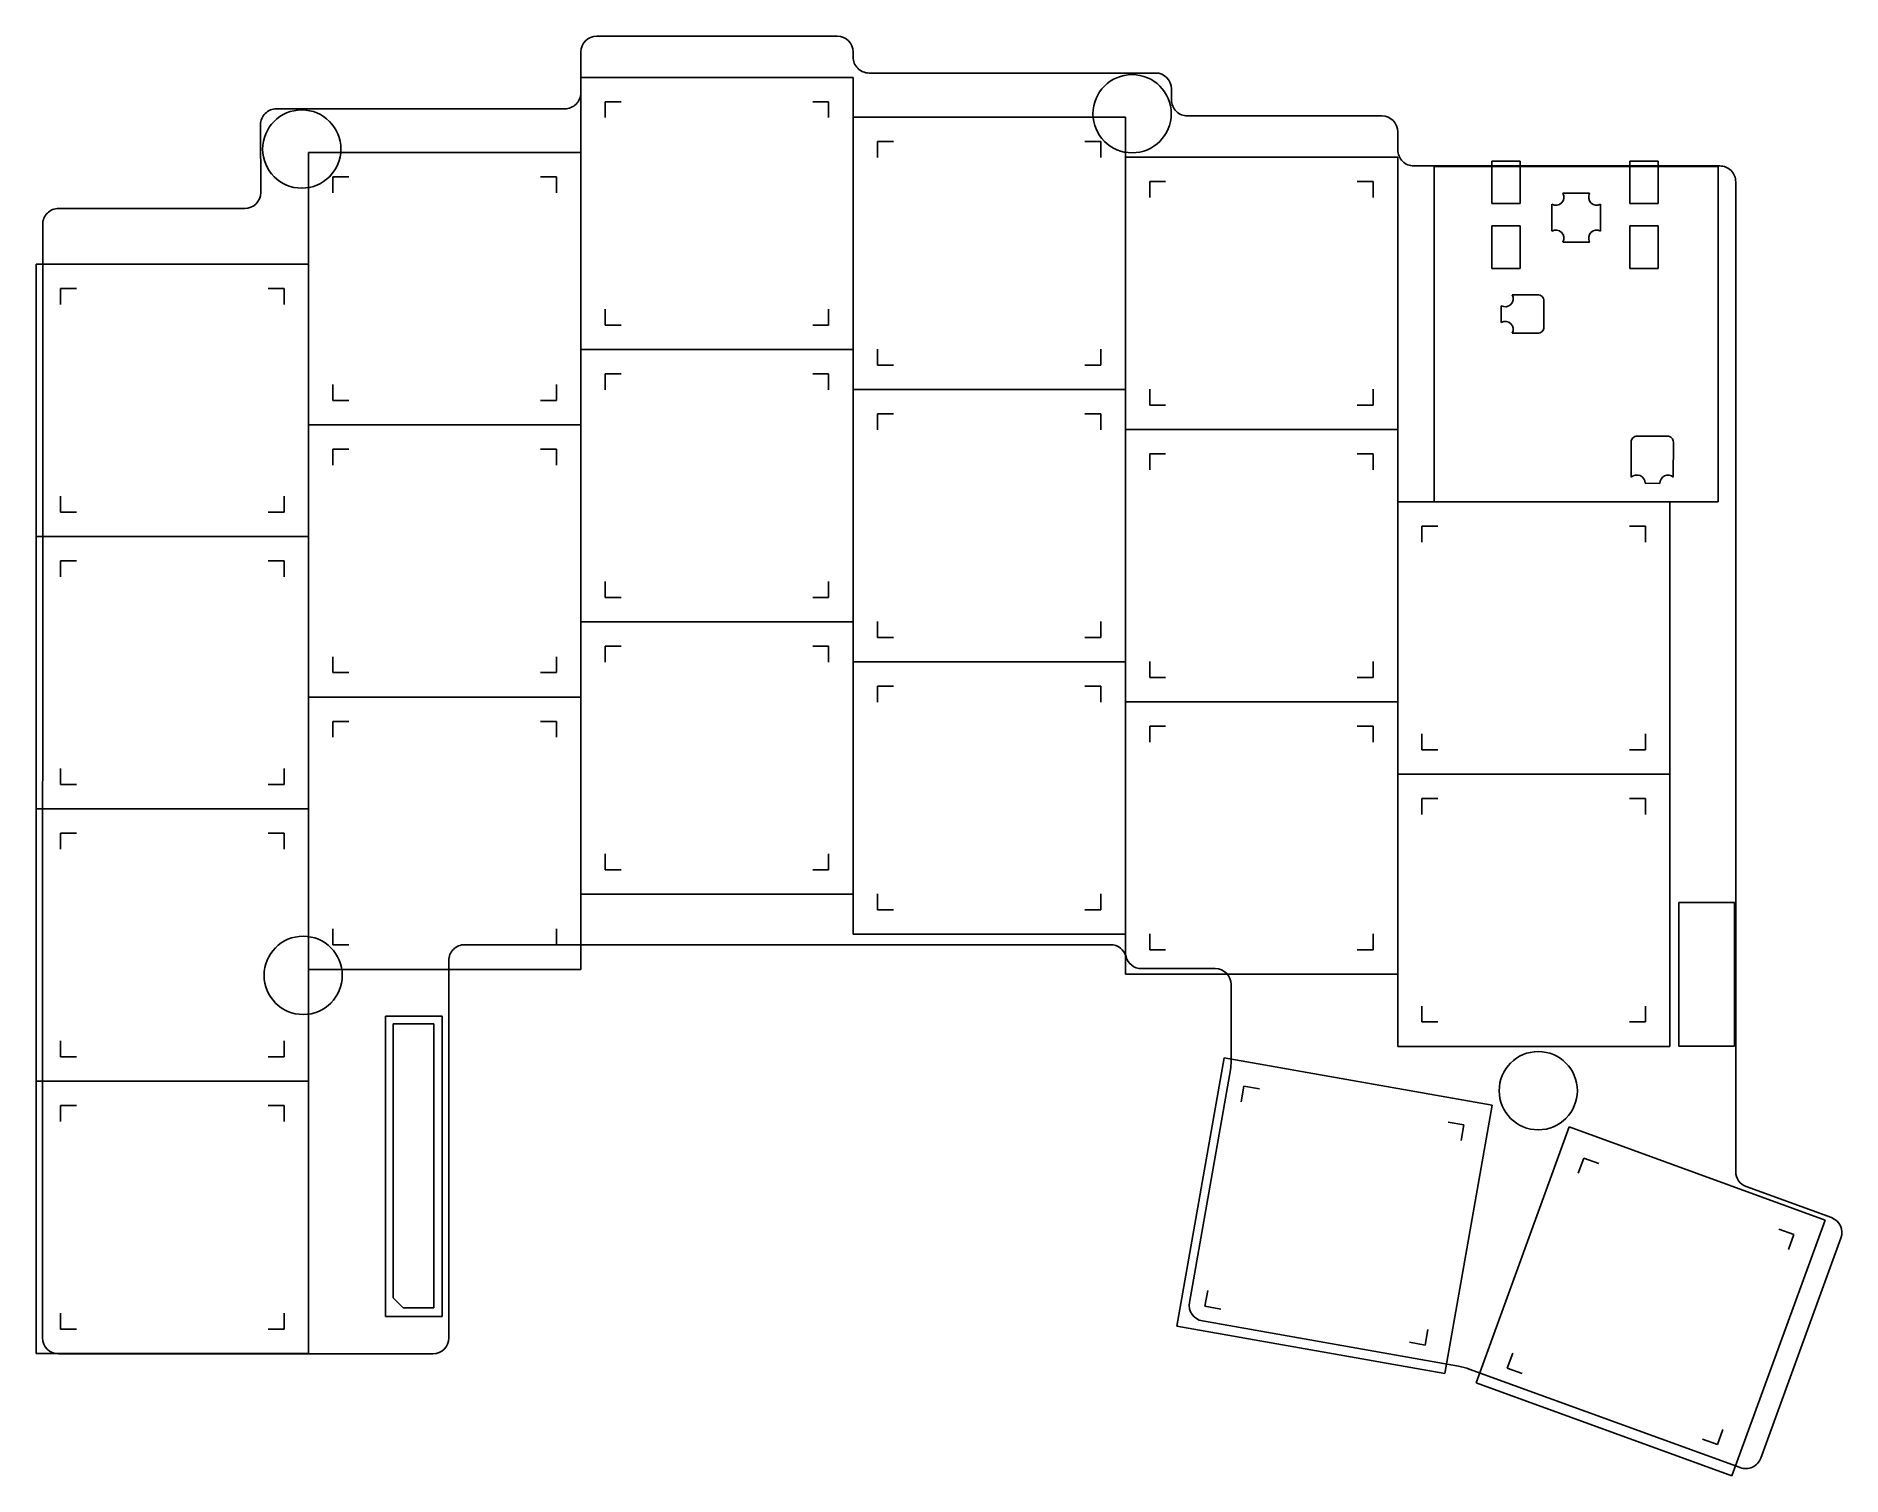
# Model space of a CAD drawing. Extents: x 106 to 219, y -141 to -51.
import ezdxf

# ---------------------------------------------------------------- set-up
doc = ezdxf.new("R2010")
doc.units = 0
doc.layers.add('BLACK', color=7, linetype='CONTINUOUS')

msp = doc.modelspace()

# ---------------------------------------------------------------- linework, layer by layer
at = {"layer": 'BLACK', "linetype": 'CONTINUOUS'}
for p, q in [((156.230003, -51.12), (141.18, -51.12)), ((140.18, -52.12), (140.18, -54.67)), ((157.230003, -52.43), (157.230003, -52.12)), ((140.1775, -70.7525), (140.1775, -53.7025)), ((140.1775, -53.7025), (157.2275, -53.7025)), ((157.2275, -53.7025), (157.2275, -70.7525)), ((176.167132, -53.43), (158.230003, -53.43)), ((141.7, -55.225), (141.7, -56.225)), ((142.7, -55.225), (141.7, -55.225)), ((154.7, -55.225), (155.7, -55.225)), ((155.7, -55.225), (155.7, -56.225)), ((177.167132, -55.119995), (177.167132, -54.43)), ((139.18, -55.67), (121.13, -55.67)), ((157.2275, -73.2527), (157.2275, -56.2027)), ((157.2275, -56.2027), (174.2775, -56.2027)), ((174.2775, -56.2027), (174.2775, -73.2527)), ((190.34, -56.12), (178.167132, -56.119995)), ((120.13, -56.67), (120.14, -60.91)), ((191.34, -58.25), (191.34, -57.12)), ((123.1275, -75.453), (123.1275, -58.403)), ((123.1275, -58.403), (140.1775, -58.403)), ((140.1775, -58.403), (140.1775, -75.453)), ((158.75, -57.7252), (158.75, -58.7252)), ((159.75, -57.7252), (158.75, -57.7252)), ((171.75, -57.7252), (172.75, -57.7252)), ((172.75, -57.7252), (172.75, -58.7252)), ((174.2775, -75.753), (174.2775, -58.703)), ((174.2775, -58.703), (191.3275, -58.703)), ((191.3275, -58.703), (191.3275, -75.753)), ((192.34, -59.25), (211.4924, -59.25)), ((211.4, -59.29), (193.62, -59.29)), ((193.62, -59.29), (193.62, -80.29)), ((197.224189, -61.607187), (197.224189, -58.940187)), ((197.224189, -58.940187), (199.002189, -58.940187)), ((199.002189, -58.940187), (199.002189, -61.607187)), ((205.860197, -58.940187), (207.638197, -58.940187)), ((205.860197, -61.607187), (205.860197, -58.940187)), ((207.638197, -58.940187), (207.638197, -61.607187)), ((211.4, -80.29), (211.4, -59.29)), ((124.65, -59.9255), (124.65, -60.9255)), ((125.65, -59.9255), (124.65, -59.9255)), ((137.65, -59.9255), (138.65, -59.9255)), ((138.65, -59.9255), (138.65, -60.9255)), ((175.8, -60.2255), (175.8, -61.2255)), ((176.8, -60.2255), (175.8, -60.2255)), ((188.8, -60.2255), (189.8, -60.2255)), ((189.8, -60.2255), (189.8, -61.2255)), ((201.6718, -60.964), (203.3482, -60.964)), ((212.49202, -122.220306), (212.4924, -60.25)), ((119.14, -61.91), (107.488541, -61.91)), ((199.002189, -61.607187), (197.224189, -61.607187)), ((200.986, -63.3262), (200.986, -61.6498)), ((204.034, -63.3262), (204.034, -61.6498)), ((207.638197, -61.607187), (205.860197, -61.607187)), ((106.488541, -62.91), (106.48, -132.63)), ((197.224189, -63.004187), (199.002189, -63.004187)), ((197.224189, -65.671187), (197.224189, -63.004187)), ((199.002189, -63.004187), (199.002189, -65.671187)), ((205.860197, -63.004187), (207.638197, -63.004187)), ((205.860197, -65.671187), (205.860197, -63.004187)), ((207.638197, -63.004187), (207.638197, -65.671187)), ((201.6718, -64.012), (203.3482, -64.012)), ((106.0775, -82.4525), (106.0775, -65.4025)), ((106.0775, -65.4025), (123.1275, -65.4025)), ((123.1275, -65.4025), (123.1275, -82.4525)), ((199.002189, -65.671187), (197.224189, -65.671187)), ((207.638197, -65.671187), (205.860197, -65.671187)), ((107.6, -66.925), (107.6, -67.925)), ((108.6, -66.925), (107.6, -66.925)), ((120.6, -66.925), (121.6, -66.925)), ((121.6, -66.925), (121.6, -67.925)), ((198.4999, -67.317), (200.1001, -67.317)), ((200.4811, -67.698), (200.478, -69.346)), ((141.7, -68.225), (141.7, -69.225)), ((155.7, -68.225), (155.7, -69.225)), ((197.8141, -69.0442), (197.8141, -68.0028)), ((141.7, -69.225), (142.7, -69.225)), ((155.7, -69.225), (154.7, -69.225)), ((200.0871, -69.727), (198.4999, -69.73)), ((140.1775, -87.8025), (140.1775, -70.7525)), ((140.1775, -70.7525), (157.2275, -70.7525)), ((157.2275, -70.7525), (140.1775, -70.7525)), ((157.2275, -70.7525), (157.2275, -87.8025)), ((158.75, -70.7252), (158.75, -71.7252)), ((172.75, -70.7252), (172.75, -71.7252)), ((141.7, -72.275), (141.7, -73.275)), ((142.7, -72.275), (141.7, -72.275)), ((154.7, -72.275), (155.7, -72.275)), ((155.7, -72.275), (155.7, -73.275)), ((158.75, -71.7252), (159.75, -71.7252)), ((172.75, -71.7252), (171.75, -71.7252)), ((124.65, -72.9255), (124.65, -73.9255)), ((138.65, -72.9255), (138.65, -73.9255)), ((174.2775, -73.2527), (157.2275, -73.2527)), ((157.2275, -90.3027), (157.2275, -73.2527)), ((157.2275, -73.2527), (174.2775, -73.2527)), ((174.2775, -73.2527), (174.2775, -90.3027)), ((175.8, -73.2255), (175.8, -74.2255)), ((189.8, -73.2255), (189.8, -74.2255)), ((124.65, -73.9255), (125.65, -73.9255)), ((138.65, -73.9255), (137.65, -73.9255)), ((175.8, -74.2255), (176.8, -74.2255)), ((189.8, -74.2255), (188.8, -74.2255)), ((123.1275, -92.503), (123.1275, -75.453)), ((123.1275, -75.453), (140.1775, -75.453)), ((140.1775, -75.453), (123.1275, -75.453)), ((140.1775, -75.453), (140.1775, -92.503)), ((158.75, -74.7752), (158.75, -75.7752)), ((159.75, -74.7752), (158.75, -74.7752)), ((171.75, -74.7752), (172.75, -74.7752)), ((172.75, -74.7752), (172.75, -75.7752)), ((191.3275, -75.753), (174.2775, -75.753)), ((174.2775, -92.803), (174.2775, -75.753)), ((174.2775, -75.753), (191.3275, -75.753)), ((191.3275, -75.753), (191.3275, -92.803)), ((205.953421, -78.744281), (205.949, -76.540006)), ((206.33, -76.159006), (208.209999, -76.159001)), ((208.590999, -76.540001), (208.586052, -78.737617)), ((124.65, -76.9755), (124.65, -77.9755)), ((125.65, -76.9755), (124.65, -76.9755)), ((137.65, -76.9755), (138.65, -76.9755)), ((138.65, -76.9755), (138.65, -77.9755)), ((175.8, -77.2755), (175.8, -78.2755)), ((176.8, -77.2755), (175.8, -77.2755)), ((188.8, -77.2755), (189.8, -77.2755)), ((189.8, -77.2755), (189.8, -78.2755)), ((207.749096, -79.136362), (206.820693, -79.119575)), ((107.6, -79.925), (107.6, -80.925)), ((121.6, -79.925), (121.6, -80.925)), ((107.6, -80.925), (108.6, -80.925)), ((121.6, -80.925), (120.6, -80.925)), ((191.3275, -97.3275), (191.3275, -80.2775)), ((191.3275, -80.2775), (208.3775, -80.2775)), ((193.62, -80.29), (211.4, -80.29)), ((208.3775, -80.2775), (208.3775, -97.3275)), ((106.0775, -99.5025), (106.0775, -82.4525)), ((106.0775, -82.4525), (123.1275, -82.4525)), ((123.1275, -82.4525), (106.0775, -82.4525)), ((123.1275, -82.4525), (123.1275, -99.5025)), ((192.85, -81.8), (192.85, -82.8)), ((193.85, -81.8), (192.85, -81.8)), ((205.85, -81.8), (206.85, -81.8)), ((206.85, -81.8), (206.85, -82.8)), ((107.6, -83.975), (107.6, -84.975)), ((108.6, -83.975), (107.6, -83.975)), ((120.6, -83.975), (121.6, -83.975)), ((121.6, -83.975), (121.6, -84.975)), ((141.7, -85.275), (141.7, -86.275)), ((155.7, -85.275), (155.7, -86.275)), ((141.7, -86.275), (142.7, -86.275)), ((155.7, -86.275), (154.7, -86.275)), ((157.2275, -87.8025), (140.1775, -87.8025)), ((140.1775, -104.8525), (140.1775, -87.8025)), ((140.1775, -87.8025), (157.2275, -87.8025)), ((157.2275, -87.8025), (157.2275, -104.8525)), ((158.75, -87.7752), (158.75, -88.7752)), ((172.75, -87.7752), (172.75, -88.7752)), ((158.75, -88.7752), (159.75, -88.7752)), ((172.75, -88.7752), (171.75, -88.7752)), ((124.65, -89.9755), (124.65, -90.9755)), ((138.65, -89.9755), (138.65, -90.9755)), ((141.7, -89.325), (141.7, -90.325)), ((142.7, -89.325), (141.7, -89.325)), ((154.7, -89.325), (155.7, -89.325)), ((155.7, -89.325), (155.7, -90.325)), ((157.2275, -107.3527), (157.2275, -90.3027)), ((157.2275, -90.3027), (174.2775, -90.3027)), ((174.2775, -90.3027), (157.2275, -90.3027)), ((174.2775, -90.3027), (174.2775, -107.3527)), ((175.8, -90.2755), (175.8, -91.2755)), ((189.8, -90.2755), (189.8, -91.2755)), ((124.65, -90.9755), (125.65, -90.9755)), ((138.65, -90.9755), (137.65, -90.9755)), ((175.8, -91.2755), (176.8, -91.2755)), ((189.8, -91.2755), (188.8, -91.2755)), ((123.1275, -109.553), (123.1275, -92.503)), ((123.1275, -92.503), (140.1775, -92.503)), ((140.1775, -92.503), (123.1275, -92.503)), ((140.1775, -92.503), (140.1775, -109.553)), ((158.75, -91.8252), (158.75, -92.8252)), ((159.75, -91.8252), (158.75, -91.8252)), ((171.75, -91.8252), (172.75, -91.8252)), ((172.75, -91.8252), (172.75, -92.8252)), ((174.2775, -109.853), (174.2775, -92.803)), ((174.2775, -92.803), (191.3275, -92.803)), ((191.3275, -92.803), (174.2775, -92.803)), ((191.3275, -92.803), (191.3275, -109.853)), ((124.65, -94.0255), (124.65, -95.0255)), ((125.65, -94.0255), (124.65, -94.0255)), ((137.65, -94.0255), (138.65, -94.0255)), ((138.65, -94.0255), (138.65, -95.0255)), ((175.8, -94.3255), (175.8, -95.3255)), ((176.8, -94.3255), (175.8, -94.3255)), ((188.8, -94.3255), (189.8, -94.3255)), ((189.8, -94.3255), (189.8, -95.3255)), ((192.85, -94.8), (192.85, -95.8)), ((206.85, -94.8), (206.85, -95.8)), ((192.85, -95.8), (193.85, -95.8)), ((206.85, -95.8), (205.85, -95.8)), ((107.6, -96.975), (107.6, -97.975)), ((121.6, -96.975), (121.6, -97.975)), ((107.6, -97.975), (108.6, -97.975)), ((121.6, -97.975), (120.6, -97.975)), ((208.3775, -97.3275), (191.3275, -97.3275)), ((191.3275, -114.3775), (191.3275, -97.3275)), ((191.3275, -97.3275), (208.3775, -97.3275)), ((208.3775, -97.3275), (208.3775, -114.3775)), ((192.85, -98.85), (192.85, -99.85)), ((193.85, -98.85), (192.85, -98.85)), ((205.85, -98.85), (206.85, -98.85)), ((206.85, -98.85), (206.85, -99.85)), ((123.1275, -99.5025), (106.0775, -99.5025)), ((106.0775, -116.5525), (106.0775, -99.5025)), ((106.0775, -99.5025), (123.1275, -99.5025)), ((123.1275, -99.5025), (123.1275, -116.5525)), ((107.6, -101.025), (107.6, -102.025)), ((108.6, -101.025), (107.6, -101.025)), ((120.6, -101.025), (121.6, -101.025)), ((121.6, -101.025), (121.6, -102.025)), ((141.7, -102.325), (141.7, -103.325)), ((155.7, -102.325), (155.7, -103.325)), ((141.7, -103.325), (142.7, -103.325)), ((155.7, -103.325), (154.7, -103.325)), ((157.2275, -104.8525), (140.1775, -104.8525)), ((158.75, -104.8252), (158.75, -105.8252)), ((172.75, -104.8252), (172.75, -105.8252)), ((158.75, -105.8252), (159.75, -105.8252)), ((172.75, -105.8252), (171.75, -105.8252)), ((208.925, -105.37), (212.425, -105.37)), ((208.925, -114.37), (208.925, -105.37)), ((212.425, -105.37), (212.425, -114.37)), ((124.65, -107.0255), (124.65, -108.0255)), ((138.65, -107.0255), (138.65, -108.0255)), ((174.2775, -107.3527), (157.2275, -107.3527)), ((175.8, -107.3255), (175.8, -108.3255)), ((189.8, -107.3255), (189.8, -108.3255)), ((124.65, -108.0255), (125.65, -108.0255)), ((132.911, -108.008241), (173.3515, -108.008242)), ((138.65, -108.0255), (137.65, -108.0255)), ((175.8, -108.3255), (176.8, -108.3255)), ((189.8, -108.3255), (188.8, -108.3255)), ((140.1775, -109.553), (123.1275, -109.553)), ((131.9215, -132.63), (131.911, -109.008241)), ((175.287992, -109.50824), (179.9015, -109.50824)), ((191.3275, -109.853), (174.2775, -109.853)), ((180.9015, -110.50824), (180.9015, -115.314477)), ((192.85, -111.85), (192.85, -112.85)), ((206.85, -111.85), (206.85, -112.85)), ((127.95, -112.48), (131.5, -112.48)), ((127.95, -131.28), (127.95, -112.48)), ((128.43, -112.97), (130.97, -112.97)), ((128.43, -130.115), (128.43, -112.97)), ((130.97, -112.97), (130.97, -130.75)), ((131.5, -112.48), (131.5, -131.28)), ((192.85, -112.85), (193.85, -112.85)), ((206.85, -112.85), (205.85, -112.85)), ((107.6, -114.025), (107.6, -115.025)), ((121.6, -114.025), (121.6, -115.025)), ((107.6, -115.025), (108.6, -115.025)), ((121.6, -115.025), (120.6, -115.025)), ((177.496191, -131.888032), (180.456893, -115.097059)), ((180.456893, -115.097059), (197.247865, -118.057761)), ((208.3775, -114.3775), (191.3275, -114.3775)), ((212.425, -114.37), (208.925, -114.37)), ((180.855907, -115.835513), (178.29, -130.40824)), ((123.1275, -116.5525), (106.0775, -116.5525)), ((106.0775, -133.6025), (106.0775, -116.5525)), ((106.0775, -116.5525), (123.1275, -116.5525)), ((123.1275, -116.5525), (123.1275, -133.6025)), ((181.691883, -116.860808), (181.518235, -117.845616)), ((182.676691, -117.034457), (181.691883, -116.860808)), ((107.6, -118.075), (107.6, -119.075)), ((108.6, -118.075), (107.6, -118.075)), ((120.6, -118.075), (121.6, -118.075)), ((121.6, -118.075), (121.6, -119.075)), ((197.247865, -118.057761), (194.287163, -134.848733)), ((194.494384, -119.118235), (195.479192, -119.291883)), ((195.479192, -119.291883), (195.305543, -120.276691)), ((196.234893, -135.438362), (202.066337, -119.416603)), ((202.066337, -119.416603), (218.088095, -125.248046)), ((202.976293, -121.368011), (202.634273, -122.307703)), ((203.915985, -121.710031), (202.976293, -121.368011)), ((218.482325, -125.098292), (213.15, -123.16)), ((218.088095, -125.248046), (212.256652, -141.269806)), ((214.057889, -140.157192), (219.08, -126.38)), ((215.192297, -125.814273), (216.131989, -126.156293)), ((216.131989, -126.156293), (215.789969, -127.095985)), ((179.434457, -129.663309), (179.260808, -130.648117)), ((107.6, -131.075), (107.6, -132.075)), ((121.6, -131.075), (121.6, -132.075)), ((129.065, -130.75), (128.43, -130.115)), ((130.97, -130.75), (129.065, -130.75)), ((179.260808, -130.648117), (180.245616, -130.821765)), ((107.6, -132.075), (108.6, -132.075)), ((121.6, -132.075), (120.6, -132.075)), ((131.5, -131.28), (127.95, -131.28)), ((194.287163, -134.848733), (177.496191, -131.888032)), ((179.10078, -131.566661), (195.141836, -134.401483)), ((193.221765, -132.094384), (193.048117, -133.079192)), ((193.048117, -133.079192), (192.063309, -132.905543)), ((123.1275, -133.6025), (106.0775, -133.6025)), ((107.48, -133.63), (130.9215, -133.63)), ((198.530031, -133.584015), (198.188011, -134.523707)), ((198.188011, -134.523707), (199.127703, -134.865727)), ((195.813708, -134.581635), (212.776204, -140.754881)), ((212.256652, -141.269806), (196.234893, -135.438362)), ((211.343707, -139.311989), (210.404015, -138.969969)), ((211.685727, -138.372297), (211.343707, -139.311989))]:
    msp.add_line(p, q, dxfattribs=at)
at = {"layer": 'BLACK'}
for centre in [(174.7, -55.98), (122.71, -58.19), (122.8, -109.93), (200.13, -117.15)]:
    msp.add_circle(centre, 2.45, dxfattribs=at)
for centre, radius, start, end in [((141.1801, -52.1201), 1.0001, 90.00572901, 179.99427099), ((156.23, -52.12), 1, 0, 89.99982811), ((158.23, -52.43), 1, -180, -89.99982811), ((176.167, -54.4301), 1.0001, 0.00572882, 89.99243771), ((139.1801, -54.6701), 0.9999, -90.00573015, 0.00573015), ((178.167, -55.1201), 0.999895, -180.00601685, -89.99243616), ((121.1298, -56.6698), 0.9998, -270.01146145, -179.98853855), ((190.3399, -57.1201), 1.0001, 0.00572901, 89.99427099), ((192.3399, -58.2501), 0.9999, -180.00573015, -89.99426985), ((211.4925, -60.2499), 0.9999, -0.00573015, 90.00573015), ((119.1398, -60.9098), 1.0002, -89.98854314, -0.01145686), ((201.233753, -61.211753), 0.503256, -119.49186786, 29.49186786), ((203.78625, -61.21175), 0.503257, -209.49140242, -60.50859758), ((107.4883, -62.9098), 0.999759, -270.01381104, -179.98853808), ((201.233753, -63.764247), 0.503256, -29.49186786, 119.49186786), ((203.786247, -63.764247), 0.503256, -299.49186786, -150.50813214), ((198.061853, -67.564753), 0.503256, -119.49186786, 29.49186786), ((200.100101, -67.697999), 0.380999, -0.00015038, 90.00015038), ((198.061853, -69.482247), 0.503256, -29.49186786, 119.49186786), ((200.097001, -69.346001), 0.380999, -90.00015038, 0.00015038), ((206.33, -76.54), 0.381, -270, -179.9990977), ((208.21, -76.54), 0.380999, -0.00015038, 90.00015038), ((206.31, -79.11), 0.510783, -1.07411462, 134.27501464), ((208.25, -79.11), 0.501597, -312.06424589, -176.98736859), ((132.9109, -109.0082), 0.9999, -270.00572981, -179.99765064), ((173.3514, -109.0083), 1.000058, 14.47935035, 89.99427075), ((175.288, -108.5083), 0.99994, -165.52587788, -90.00045839), ((179.9015, -110.5083), 1.00006, 0.00343775, 90), ((177.9026, -115.3146), 2.9989, -10.00311006, 0.00234999), ((213.4922, -122.2202), 1.000162, -179.99392774, -110.00757809), ((218.1403, -126.038), 1.000016, -19.99877087, 70.00003989), ((179.2747, -130.582), 0.999903, -190.00738232, -100.01679939), ((107.48, -132.63), 1, -180, -90), ((130.9215, -132.63), 1, -90, 0), ((194.4457, -138.3406), 4.000156, 70.00192972, 79.97794712), ((213.1182, -139.8153), 0.999953, -110.00088757, -19.99317134)]:
    msp.add_arc(centre, radius, start, end, dxfattribs=at)

doc.saveas('drawing.dxf')
